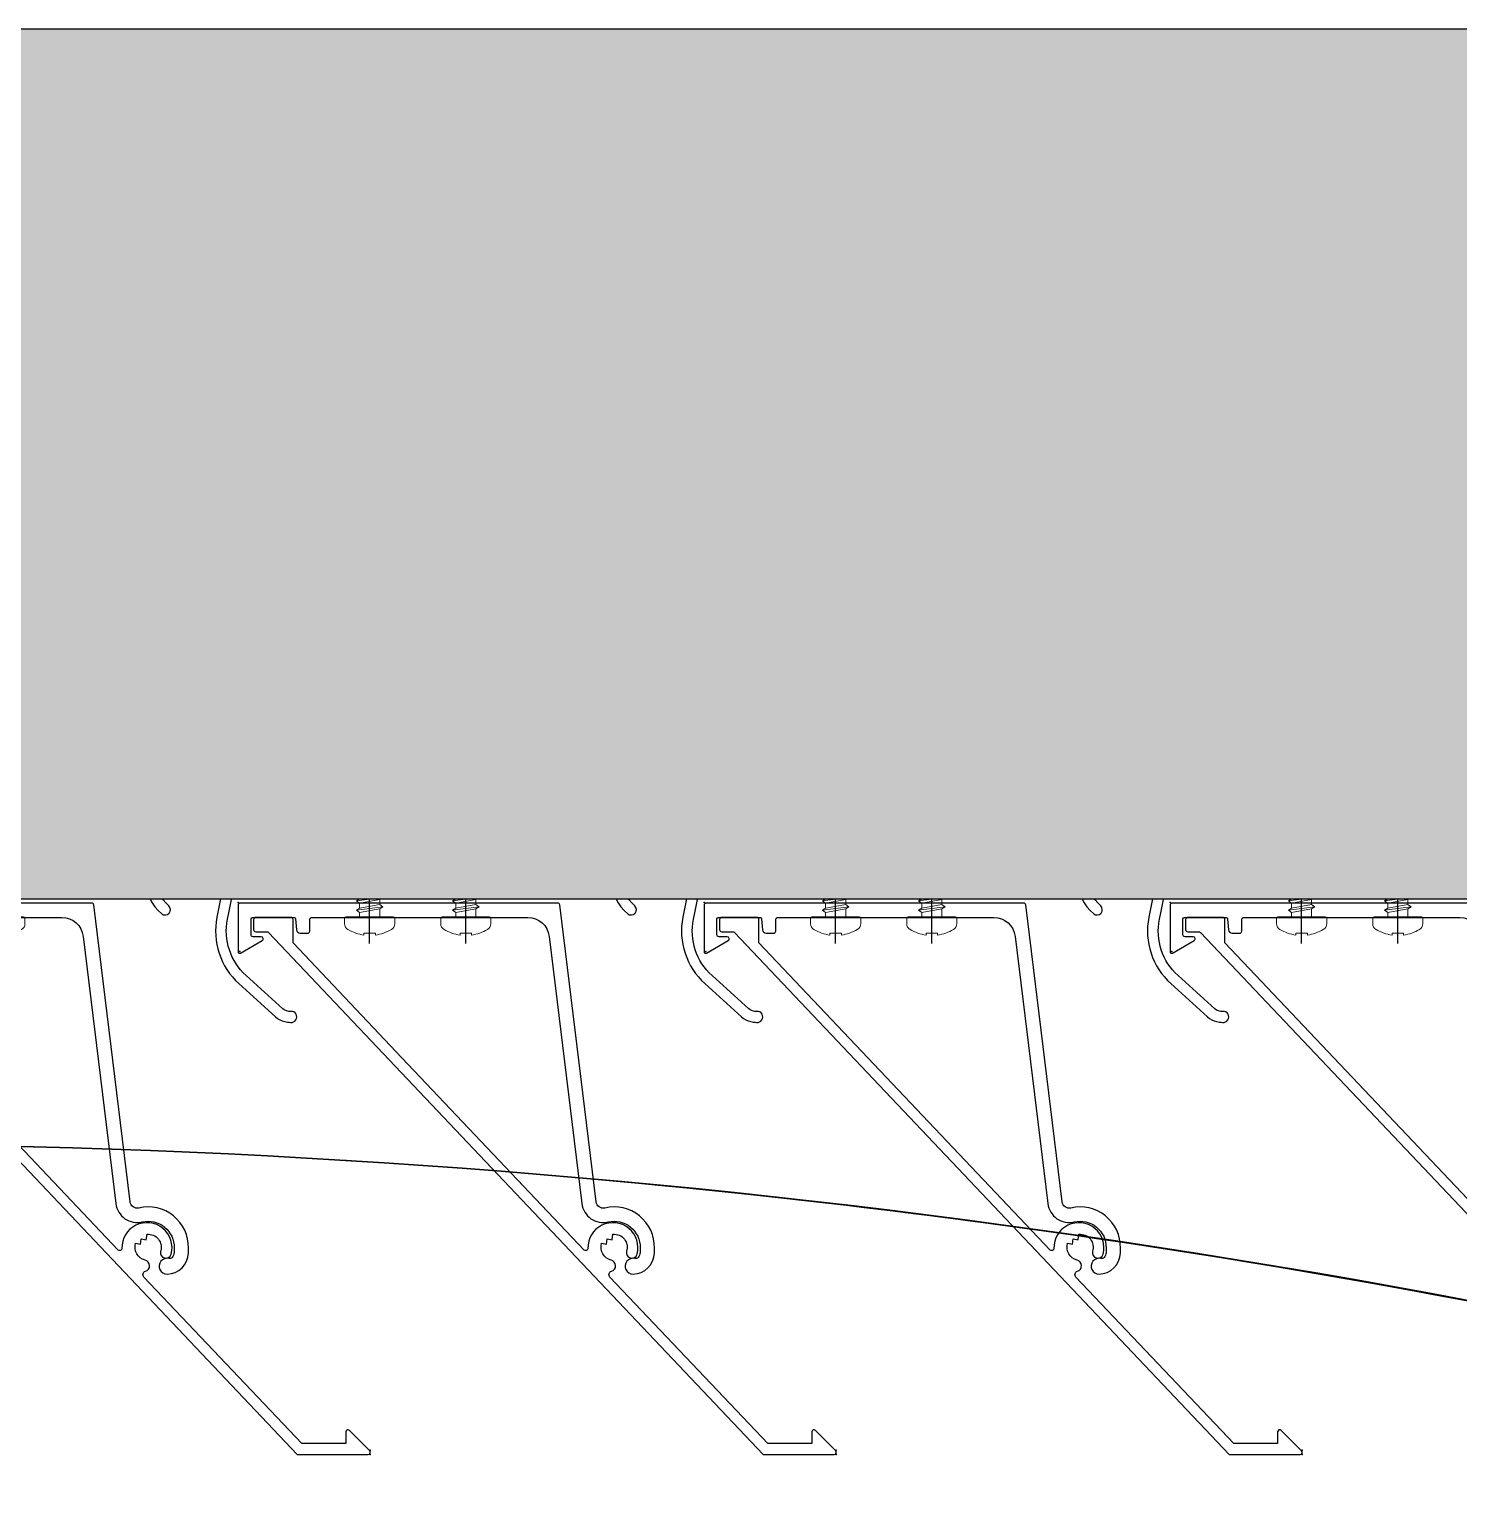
# Model space of a CAD drawing. Header units: millimetres. Extents: x -4391136 to -1798569, y -886572 to -291056.
# Drawn here: x -2453463.9 to -2453264.5, y -393615.9 to -393411.9 of the extents above; entities that cross this region are included whole.
import ezdxf

# ---------------------------------------------------------------- set-up
doc = ezdxf.new("R2010")
doc.units = ezdxf.units.MM
doc.set_wipeout_variables(frame=1)
doc.linetypes.add('CENTER', pattern=[50.800000000000004, 31.75, -6.35, 6.35, -6.35])
for name, color, linetype in [('010 - ASPG_ACCESSORIES_MAIN_COLOR_1', 7, 'Continuous'), ('010 - ASPG_EXTR_MAIN_COLOR_2', 7, 'Continuous'), ('010 - ASPG_FLASHING_HATCH_', 7, 'Continuous'), ('010 - ASPG_FLASHING_MAIN_COLOR_2', 7, 'Continuous'), ('010 - ASPG_FLASHING_MAIN_COLOR_4', 7, 'Continuous'), ('010 - ASPG_FLASHING_WIPEOUT_', 7, 'Continuous'), ('010 - ASPG_FRAMING_MAIN_COLOR_1', 7, 'Continuous'), ('010 - ASPG_FRAMING_MAIN_COLOR_2', 7, 'Continuous'), ('010 - ASPG_FRAMING_SUB_COLOR_2', 7, 'Continuous'), ('010 - ASPG_FRAMING_WIPEOUT_', 7, 'Continuous'), ('_PP-Dim', 7, 'Continuous'), ('BOLT & SCREW', 7, 'Continuous'), ('Center Line', 7, 'CENTER'), ('Xref-C-1-PP17-AR-2214-01-B$0$A-GLAZ-CURT', 7, 'Continuous'), ('Xref-C-1-PP17-AR-2214-01-B$0$S-BEAM', 7, 'Continuous'), ('Xref-C-1-PP17-AR-2214-01-B$0$WALL-E', 7, 'Continuous')]:
    doc.layers.add(name, color=color, linetype=linetype)
doc.layers.add('010 - ASPG_EXTR_DEF_SUB', color=7, linetype='Continuous', plot=False)
doc.layers.add('12-GRID', color=7, linetype='CENTER', lineweight=13)
doc.layers.add('SCREW', color=7, linetype='Continuous', lineweight=5)

# ---------------------------------------------------------------- blocks, each defined once
blk = doc.blocks.new('Xref-C-1-PP17-AR-2214-01-B$0$DPA_Curved type B - Curved Type B-V45-ENTRANCE 2 - LOWER ROOF FLOOR PLAN01-flat-1')
at = {"layer": 'Xref-C-1-PP17-AR-2214-01-B$0$A-GLAZ-CURT', "lineweight": 9}
h = blk.add_hatch(dxfattribs=at)
h.set_pattern_fill('ACET-2D-FP_28', angle=90, style=0, pattern_type=2)
h.set_pattern_definition([(49.99999999999999, (2729937.736, 503333.3970000008), (-459.0337474724126, 385.1750482020262), [76.2, -838.2]), (355, (2729937.736, 503333.3970000008), (65.28252745750682, 746.1827032957547), [60.96000000000002, -670.5600000000001]), (100.451, (2729998.464, 503328.0840000007), (-693.3830033246076, -127.8976821547151), [64.76000000000005, -712.3600000000005]), (46.18400000000002, (2729937.736, 503536.5970000007), (-648.57248621923, 622.3064181256742), [114.3, -1257.299999999999]), (96.63599999999998, (2730028.096000001, 503522.5830000007), (-1050.534318683824, -122.2199233656637), [97.14000000000117, -1068.540000000013]), (351.184, (2729937.736, 503536.5970000007), (172.1971373415032, 1110.274966525139), [91.44000000000007, -1005.840000000001]), (21.00000000000002, (2730039.336000001, 503485.7970000007), (-214.7433929342338, 559.4256646482162), [76.20000000000027, -838.2000000000031]), (326, (2730039.336000001, 503485.7970000007), (418.8539380654042, 620.9765000836201), [60.95999999999974, -670.559999999997]), (71.45100000000002, (2730089.874, 503451.7080000007), (-668.4524660190125, 224.2969172171013), [64.75999999999986, -712.3599999999984]), (37.50000000000001, (2729937.736, 503333.3970000008), (-158.7692420154775, 206.9121046213362), [33.528, -628.904, 33.528, -1320.292]), (37.50000000000001, (2729937.736, 503333.3970000008), (-158.7692420154775, 206.9121046213362), [-695.96, -647.192, 33.528, -639.572]), (7.499999999999995, (2729937.736, 503333.3970000008), (-47.30360574389218, 359.3065578758988), [33.52799999999999, -354.5839999999999, 33.52799999999999, -870.204]), (7.499999999999995, (2729937.736, 503333.3970000008), (-47.30360574389218, 359.3065578758988), [-421.64, -613.6639999999999, 33.52799999999999, -223.012]), (327.5, (2729711.168000001, 503333.3970000008), (146.1911639370438, 229.474161533996), [33.52800000000036, -220.4720000000024, -1844.04000000002]), (327.5, (2729711.168000001, 503333.3970000008), (146.1911639370438, 229.474161533996), [-254.0000000000028, 33.52800000000036, -758.9520000000082, -1051.560000000011]), (327.5, (2729711.168000001, 503333.3970000008), (146.1911639370438, 229.474161533996), [-1046.480000000011, 33.52800000000036, -1018.032000000011]), (317.5, (2729609.568, 503333.3970000008), (321.0978918266118, 350.4168590258025), [33.52799999999964, -296.6719999999968, 33.52799999999964, -1239.519999999987]), (317.5, (2729609.568, 503333.3970000008), (321.0978918266118, 350.4168590258025), [-363.7279999999961, -492.7599999999947, 33.52799999999964, -713.2319999999922])])
h.paths.add_polyline_path([(-3.259629011154175e-09, -671.488426612399), (-3.259629011154175e-09, -750.0000001529115), (149.9999999967404, -750.0000001529115), (149.9999999967404, -700.0000001529697), (189.999999997206, -700.0000001529697), (199.999999997206, -690.0000001530279), (173.1051923334599, -576.677522799524), (156.8743433556519, -461.3437719100621), (151.4483587355353, -345.0000000798609), (156.8743433412164, -228.6562282490777), (173.2759108911268, -112.603146939131), (199.9999999529682, -6.402842700481415e-10), (173.1051923055202, 113.3224773565307), (156.8743433435448, 228.6562282480299), (151.4483587383293, 345.0000000788714), (156.8743433584459, 461.3437719088979), (173.2759108911268, 577.3968530856073), (199.999999997206, 690.0000001520966), (189.999999997206, 700.0000001521548), (149.9999999967404, 700.0000001521548), (149.9999999967404, 750.0000001518638), (-3.259629011154175e-09, 750.0000001518638)])
at = {"layer": 'Xref-C-1-PP17-AR-2214-01-B$0$A-GLAZ-CURT', "color": 7, "lineweight": 35}
blk.add_line((0, 750.0000001523877), (0, -750.0000001523877), dxfattribs=at)
blk.add_arc((1401.480889340397, 344.9999999998836), 1250.032530598756, 163.9788116621144, 196.0211883314746, dxfattribs=at)
blk = doc.blocks.new('Xref-C-1-PP17-AR-2214-01-B$0$DPA_Curved type B - Curved Type B-V35-ENTRANCE 2 - LOWER ROOF FLOOR PLAN01-flat-1')
at = {"layer": 'Xref-C-1-PP17-AR-2214-01-B$0$A-GLAZ-CURT', "color": 7}
for p, q in [((0, 750.0000001523877), (0, -750.0000001523877)), ((0, -750.0000001523877), (0, 750.0000001523877))]:
    blk.add_line(p, q, dxfattribs=at)
for start in [163.9788116621144, 169.3192077678511]:
    blk.add_arc((1401.480889340397, 344.9999999998836), 1250.032530598756, start, 179.9747652516491, dxfattribs=at)
blk = doc.blocks.new('W-1-PP17-ENT2_REV00_20260526-152612_EX_LOPF-1')
at = {"layer": 'Xref-C-1-PP17-AR-2214-01-B$0$S-BEAM', "color": 7}
blk.add_line((-19234.99999829847, -10205.01763978606), (470.0000017015263, -10205.01763978606), dxfattribs=at)
at = {"layer": 'Xref-C-1-PP17-AR-2214-01-B$0$WALL-E', "color": 7}
blk.add_line((970.0000017015263, -10204.99999999866), (-13434.99999984959, -10204.99999999866), dxfattribs=at)
at = {"color": 7, "rotation": 270}
for name, p in [('Xref-C-1-PP17-AR-2214-01-B$0$DPA_Curved type B - Curved Type B-V35-ENTRANCE 2 - LOWER ROOF FLOOR PLAN01-flat-1', (-6684.999999696855, -10205.0088198926)), ('Xref-C-1-PP17-AR-2214-01-B$0$DPA_Curved type B - Curved Type B-V45-ENTRANCE 2 - LOWER ROOF FLOOR PLAN01-flat-1', (-6684.450245452113, -10205.0088198926))]:
    blk.add_blockref(name, p, dxfattribs=at)
blk = doc.blocks.new('*U1996')
at = {"color": 7}
blk.add_wipeout([(9.094947017729282e-13, -5.4569682106375694e-12), (6969.999999999998, -5.4569682106375694e-12), (6969.999999999998, 119.92499999998472), (9.094947017729282e-13, 119.92499999998472)], dxfattribs=at).dxf.layer = '010 - ASPG_FRAMING_WIPEOUT_'
at = {"layer": '010 - ASPG_FRAMING_MAIN_COLOR_1', "color": 7}
blk.add_line((2.91038304567337e-11, 0), (6970, 0), dxfattribs=at)
blk = doc.blocks.new('PZG35-9D5')
at = {"layer": 'Center Line', "color": 7}
blk.add_line((1.4210854715202e-14, 3.733653355866409), (1.4210854715202e-14, -10.53404386090006), dxfattribs=at)
at = {"layer": 'SCREW', "color": 7}
for p, q in [((-1.399999999999963, 2.842170943040401e-14), (-1.399999999999963, -1.090192378864657)), ((1.399999999999991, 0), (1.399999999999991, -0.5901923788647139)), ((-1.850000000000009, -1.399999999999977), (1.850000000000037, -0.8999999999999773)), ((-1.850000000000009, -1.399999999999977), (-1.399999999999963, -1.090192378864685)), ((-1.850000000000009, -1.399999999999977), (-1.399999999999963, -1.709807621135297)), ((-1.399999999999963, -1.090192378864685), (1.399999999999991, -0.5901923788646855)), ((-1.399999999999963, -1.709807621135297), (1.399999999999991, -1.209807621135297)), ((-1.399999999999963, -1.709807621135269), (-1.399999999999963, -2.390192378864697)), ((-1.399999999999963, -2.390192378864697), (1.399999999999991, -1.890192378864697)), ((1.850000000000037, -0.8999999999999773), (1.399999999999991, -0.5901923788646855)), ((1.850000000000037, -0.8999999999999773), (1.399999999999991, -1.209807621135297)), ((1.399999999999991, -1.209807621135269), (1.399999999999991, -1.890192378864725)), ((1.850000000000037, -2.199999999999989), (1.399999999999991, -1.890192378864697)), ((-1.850000000000009, -2.699999999999989), (1.850000000000037, -2.199999999999989)), ((-1.850000000000009, -2.699999999999989), (-1.399999999999963, -2.390192378864697)), ((-1.850000000000009, -2.699999999999989), (-1.399999999999963, -3.009807621135309)), ((-1.850000000000009, -4), (-1.399999999999963, -3.690192378864708)), ((-1.850000000000009, -4), (-0.9911470940920566, -3.883938796498938)), ((-1.850000000000009, -4), (-1.399999999999963, -4.30980762113532)), ((-1.399999999999963, -3.009807621135309), (1.399999999999991, -2.509807621135309)), ((-1.399999999999963, -3.009807621135309), (-1.399999999999963, -3.690192378864708)), ((-1.399999999999963, -3.690192378864708), (-0.8446989986695002, -3.591031485769975)), ((0.5619885887190463, -3.339837273736322), (1.399999999999991, -3.190192378864708)), ((0.7141825614195483, -3.653488843051434), (1.850000000000037, -3.5)), ((0.7141825614195483, -3.932275020881832), (1.399999999999991, -3.80980762113532)), ((1.850000000000037, -2.199999999999989), (1.399999999999991, -2.509807621135309)), ((1.399999999999991, -2.50980762113528), (1.399999999999991, -3.190192378864708)), ((1.850000000000037, -3.5), (1.399999999999991, -3.190192378864708)), ((1.850000000000037, -3.5), (1.399999999999991, -3.80980762113532)), ((1.399999999999991, -3.809807621135349), (1.399999999999991, -4.490192378864691)), ((-1.399999999999963, -4.30980762113532), (-1.184865735341859, -4.271390788160659)), ((-1.399999999999963, -4.309807621135349), (-1.399999999999963, -8.099999999999966)), ((0.7141825614195483, -4.612659778611231), (1.399999999999991, -4.49019237886472)), ((0.7141825614195483, -4.953488843051389), (1.850000000000037, -4.800000000000011)), ((0.7141825614195483, -5.232275020881843), (1.399999999999991, -5.109807621135332)), ((1.850000000000037, -4.800000000000011), (1.399999999999991, -4.49019237886472)), ((1.850000000000037, -4.800000000000011), (1.399999999999991, -5.109807621135332)), ((1.399999999999991, -5.109807621135332), (1.399999999999991, -8.099999999999966)), ((1.4210854715202e-14, -9.5), (-1.399999999999963, -8.099999999999966)), ((1.4210854715202e-14, -9.5), (1.399999999999991, -8.099999999999966))]:
    blk.add_line(p, q, dxfattribs=at)
blk.add_lwpolyline([(1.4210854715202e-14, -9.5), (0.7141825614195483, -5.232275020881843), (0.7141825614195483, -3.600899293750615, 0.4176573264866609), (0.4106596181599826, -3.300919979679151, 0.1081021898226624), (-0.8446989986694433, -3.591031485769975), (-1.399999999999991, -4.701675652739141)], format="xyb", dxfattribs=at)
blk = doc.blocks.new('*U3396')
at = {"layer": 'SCREW', "color": 7}
blk.add_lwpolyline([(3.026373332565058, 1.780836269555209, 0.09905967801670053), (0.7999999999999687, 2.546427498927414), (0.7999999999999687, 2.274284095813357), (-0.800000000000054, 2.274284095813357), (-0.800000000000054, 2.546427498927414, 0.09905967801670058), (-3.026373332565143, 1.780836269555209, 0.2665876613401604), (-3.500000000000043, 0.9556546004010897), (-3.500000000000043, 0.1999999999999886, 0.4142135623730938), (-3.300000000000054, 0), (3.299999999999997, 0, 0.4142135623731049), (3.499999999999986, 0.1999999999999886), (3.499999999999957, 0.9556546004010897, 0.2665876613401604)], format="xyb", close=True, dxfattribs=at)
blk.add_blockref('PZG35-9D5', (-1.4210854715202e-14, 0), dxfattribs=at)
blk = doc.blocks.new('*U3399')
at = {"color": 7}
blk.add_point((0, 0), dxfattribs=at)
at = {"layer": '010 - ASPG_ACCESSORIES_MAIN_COLOR_1', "color": 7}
blk.add_lwpolyline([(-39.69999999902211, -0.5999999995172398, 0.4142135623731156), (-39.99999999883585, -0.8999999995638059), (-39.99999999883585, -7.366962144914214, 0.5773502691897371), (-39.65044321701862, -7.568778847059366), (-36.64260295056738, -5.832201459393036, 0.7673269879794871), (-36.78520590183325, -5.299999999645297), (-37.89999999874271, -5.299999999645297, -0.4142135623735732), (-38.19999999902211, -4.999999999656938), (-38.19999999902211, -2.799999999587089, -0.4142135623730951), (-37.99999999883585, -2.59999999951724), (-32.18326623388566, -2.59999999951724, -0.3888787318530097), (-31.98402729420923, -2.782568851142787), (-31.8474567013327, -4.343577870872468, 0.3888787318530089), (-31.34935935237445, -4.799999999528882), (-30.29999999911524, -4.799999999528882, 0.4142135623732408), (-29.99999999883585, -4.499999999540523), (-29.99999999883585, -2.899999999505599, -0.4142135623731785), (-29.69999999902211, -2.59999999951724), (0.4107479506637901, -2.59999999951724, -0.3789692262628873), (3.38851808081381, -5.235465979035143), (7.952927200356498, -42.5207682372482, 0.4465929586642906), (11.6177961837966, -45.07649022702281, -0.4898018444424612), (16.07846395508386, -48.68238816667036), (16.06490363762714, -49.36225294566866, -0.1824796859550777), (15.80227640201338, -50.01801436272836, -0.2679491924113072), (15.32539491611533, -50.16829426406803, 1.122114645179816), (15.09990952932276, -52.3421093734276, 0.4050039718497206), (18.0645059288945, -49.40213623346681), (18.07806624681689, -48.72227145435209, 0.4898054953707174), (11.15966573380865, -43.12966807454978, -0.4465970485362636), (9.938031048281118, -42.27776159492242), (4.866356541635469, -0.8481197821154633, 0.3641755342157969), (4.570876519894227, -0.5999999995172398)], format="xyb", close=True, dxfattribs=at)
at = {"layer": '010 - ASPG_EXTR_DEF_SUB', "color": 7}
for p in [(-39.99999999883585, -0.4999999995172402), (43.44495566345738, -76.89999999944341), (43.44495566345738, -77.49999999954052)]:
    blk.add_point(p, dxfattribs=at)
at = {"layer": '010 - ASPG_EXTR_MAIN_COLOR_2', "color": 7}
blk.add_lwpolyline([(11.37409105408005, -48.15170148877115), (11.47245816211216, -47.43577758665815), (12.17779493960552, -47.55667202338264), (12.29266474000178, -46.78670596401826, -0.5355375090189683), (14.1918134491425, -49.16870282323253, 0.9915718169393263), (15.66379558271728, -49.57599316951273, 1.157025413028558), (8.792231505503878, -48.77291728999153, -0.6885576205791355), (8.274611146422103, -48.98797988444021), (-17.14292736421339, -22.16859813180672), (-32.34153279638849, -6.131750148785431), (-32.34153279638849, -2.899999981694054, 0.4143115081626392), (-32.64163311407901, -2.59999999951724), (-37.54163311352022, -2.59999999951724, 0.4141156188887998), (-37.84153278893791, -2.899999981635847), (-37.84153278893791, -4.299999988411218, 0.4142135623731781), (-37.54153279098682, -4.599999986478724), (-35.98884801496752, -4.599999986478724, -0.205894629290155), (-35.77110154624097, -4.693635078269653), (33.22969053988345, -77.49999999954052), (43.14495566324331, -77.49999999954052, 0.6681786376628355), (43.35708769806661, -76.98786796536915), (40.5215537941549, -74.1523340573247, 0.6681786381757795), (40.00942175951786, -74.36446609156592), (40.00942175951786, -75.99999999802712), (33.87471885257401, -75.99999999802712), (11.86384030175395, -52.7751643466243, -0.5583539238224016), (12.08261241135187, -51.95244935475676, 0.7662751832817146), (12.03674733010121, -50.39291741001107, -0.4385828234445206), (10.70630855322815, -48.05207626283555)], format="xyb", close=True, dxfattribs=at)
at = {"layer": 'SCREW', "color": 7, "rotation": 180}
for p in [(-21.64901723782532, -2.499999999924694), (-8.237076249206439, -2.499999999924694)]:
    blk.add_blockref('*U3396', p, dxfattribs=at)
blk = doc.blocks.new('*U3050')
at = {"color": 7}
blk.add_wipeout([(1440.0000000029759, 4.0000000015470505), (60.00000000297587, 4.000000000000455), (60.00000000297587, 69.30000000000041), (1440.0000000029759, 69.300000001547)], dxfattribs=at).dxf.layer = '010 - ASPG_FRAMING_WIPEOUT_'
at = {"layer": '010 - ASPG_FRAMING_MAIN_COLOR_2', "color": 7}
blk.add_lwpolyline([(1410.00000000414, 69.30000000154668), (90.00000000181171, 69.3), (90.00000000181171, 6), (1410.00000000414, 6.000000001546685)], close=True, dxfattribs=at)
at = {"layer": '010 - ASPG_FRAMING_SUB_COLOR_2', "color": 7}
for points in [[(1440.000000002976, 4.000000001546685), (60.00000000297587, 4), (60.00000000297587, 69.3), (1440.000000002976, 69.30000000154668)], [(60.00000000297587, 2.000000000715772), (60.00000000297587, 4), (1440.000000002976, 4.000000001546685), (1440.000000002976, 2.000000002262457)]]:
    blk.add_lwpolyline(points, close=True, dxfattribs=at)
at = {"color": 7, "xscale": -1, "rotation": 180}
for p in [(1131.770309460117, 69.3), (1196.770309460117, 69.3), (1261.770309460117, 69.3), (1326.770309460117, 69.3)]:
    blk.add_blockref('*U3399', p, dxfattribs=at)
blk = doc.blocks.new('W-1-PP17-ENT2_REV00_20260528-225335_ASPG_UPPF')
at = {"color": 7}
blk.add_blockref('*U1996', (-7750, -10205), dxfattribs=at)
at = {"color": 7, "xscale": -1, "zscale": -1, "rotation": 180}
blk.add_blockref('*U3050', (-7435, -10252.99999999953), dxfattribs=at)
blk = doc.blocks.new('*U3395')
at = {"layer": '12-GRID', "color": 7, "linetype": 'CENTER'}
for p, q in [((5.684341886080801e-14, -6.200000000000029), (5.684341886080801e-14, 2.200000000000029)), ((-4.199999999999973, -2), (4.200000000000085, -2))]:
    blk.add_line(p, q, dxfattribs=at)
at = {"layer": 'BOLT & SCREW', "color": 7}
for p, q in [((-0.553537628269381, -1.771128018217196), (-1.767499999999847, -1.558125000000442)), ((-0.4577439635652332, -1.771128018217196), (-0.8837500000000146, -1.558125000000442)), ((-0.2288719817826677, -1.446462371730204), (-0.4418749999998197, -0.2325000000002947)), ((-0.2288719817826677, -1.542256036434869), (-0.4418749999998197, -1.116250000000048)), ((0.2288719817822642, -1.446462371730562), (0.4418749999996946, -0.2324999999999764)), ((0.2288719817822642, -1.542256036434869), (0.4418749999996946, -1.116250000000048)), ((0.4577439635647103, -1.771128018217196), (0.8837499999994917, -1.558125000000442)), ((0.5535376282692559, -1.771128018217196), (1.767500000000001, -1.558125000000124)), ((-0.553537628269381, -2.228871981782805), (-1.767500000000483, -2.441875000000354)), ((-0.4577439635652332, -2.228871981782805), (-0.8837500000000146, -2.441875000000354)), ((-0.2288719817826677, -2.457743963565131), (-0.4418749999998197, -2.883750000000271)), ((-0.2288719817821107, -2.553537628269438), (-0.4418749999998197, -3.767500000000023)), ((0.4418749999996946, -2.883750000000271), (0.2288719817829008, -2.457743963565131)), ((0.2288719817829008, -2.553537628269438), (0.4418749999999732, -3.767500000000023)), ((0.4577439635647103, -2.228871981782805), (0.8837500000001283, -2.441874999999877)), ((0.5535376282692559, -2.228871981782805), (1.767500000000001, -2.441874999999877))]:
    blk.add_line(p, q, dxfattribs=at)
for points in [[(-1.767500000000006, -1.558125000000442), (-0.8837500000001342, -1.558125000000442, 0.4142135623730394), (-0.4418749999998197, -1.116250000000048), (-0.4418749999998197, -0.2325000000002947), (0.4418749999996946, -0.2324999999999764), (0.4418749999996946, -1.116250000000048, 0.4142135623731505), (0.8837500000000089, -1.558125000000442), (1.76750000000012, -1.558125000000124), (1.76750000000012, -2.441874999999877), (0.8837500000000089, -2.441874999999877, 0.414213562373095), (0.4418749999996946, -2.883750000000271), (0.4418749999999732, -3.767500000000023), (-0.4418749999998197, -3.767500000000023), (-0.4418749999998197, -2.883750000000271, 0.4142135623730397), (-0.8837500000001342, -2.441875000000354), (-1.767500000000483, -2.441875000000354)], [(0.2288719817829008, -2.457743963565131, -0.414213562373095), (0.4577439635645909, -2.228871981782805), (0.5535376282692559, -2.228871981782805), (0.5535376282692559, -1.771128018217196), (0.4577439635645909, -1.771128018217196, -0.4142135623730951), (0.228871981782105, -1.542256036434869), (0.228871981782105, -1.446462371730562), (-0.2288719817826677, -1.446462371730204), (-0.2288719817826677, -1.542256036434869, -0.4142135623730951), (-0.4577439635649944, -1.771128018217196), (-0.553537628269381, -1.771128018217196), (-0.553537628269381, -2.228871981782805), (-0.4577439635649944, -2.228871981782805, -0.4142135623730951), (-0.2288719817826677, -2.457743963565131), (-0.2288719817822698, -2.553537628269438), (0.2288719817829008, -2.553537628269438)]]:
    blk.add_lwpolyline(points, format="xyb", close=True, dxfattribs=at)
blk.add_circle((5.684341886080801e-14, -2), 3.5, dxfattribs=at)
blk = doc.blocks.new('*U3043')
at = {"layer": '010 - ASPG_EXTR_DEF_SUB', "color": 7}
for p in [(1040, -2.003162080654874e-10), (1105, -2.128359710695804e-10), (1170, -2.253557340736734e-10)]:
    blk.add_point(p, dxfattribs=at)
at = {"layer": '010 - ASPG_EXTR_MAIN_COLOR_2', "color": 7}
for points in [[(1007.467904121149, 68.56714037123449), (1015.861192987766, 68.5671403712927, -0.6073848710044985), (1016.352110221051, 67.62217621306037, -0.04582868044492008), (997.7838222887367, 45.76076047348171, -0.5604921351226578)], [(985.561955856625, 33.06505110445279, 0.07704788012868193), (1018.74152756203, 68.43644483811069, -0.2476739044870795), (1018.989188615698, 68.56714037123449), (1020.984089381993, 68.56714037123449, -0.04413111325910057), (1021.472824816126, 68.50458020215002, -0.1258462906385483), (1023.963676901069, 67.20642238184656, -0.09885145914925667), (1024.817340067122, 66.03380806521592, -0.2058282691334744), (1024.793666421436, 61.20460651103487, -0.1151163694662807), (1021.368324128445, 57.1807218055924, 0.822373071447778), (1022.455046290532, 56.10392398618707, 0.109184526549196), (1026.148600934073, 60.55948756872523, 0.2083234795678962), (1026.189426846337, 66.64026457489082, 0.1005277992320483), (1024.972309139092, 68.31671042162772, 0.1451157280627245), (1021.292309131008, 70.0671403712927), (1005.758774927817, 70.0671403712927, 0.4336592857269459)], [(1211.352110221051, 67.62217621302281, -0.04582868044492008), (1192.783822288737, 45.76076047344415, -0.5604921351226578), (1192.287505356129, 45.88571992109812, 0.3178599151680848), (1189.211911419872, 48.23749049503405, 0.9532878111822051), (1189.082072678953, 46.71593409544604, -2.423003988231831), (1187.258069522213, 44.89173717523974, 0.9523147976297285), (1185.736344682053, 44.76348824823091, 0.3008214087947553), (1187.889874737244, 41.7552902542013, -0.5604921351218277), (1187.983518406749, 41.25212405483055, -0.01942473842078824), (1178.623925091699, 33.46052617033294, -0.5525007933269362), (1178.147498584818, 33.63667257963263, 0.3444609008774969), (1174.989498805255, 36.29767865973574, 0.9520149233436535), (1174.86157765612, 34.77593409544372, -2.42318646531747), (1173.037574998569, 32.95193143754315, 0.9520149233867892), (1171.515830433927, 32.82401028869955, 0.2853998218446234), (1173.493024077732, 29.8885144825401, -0.5533776808031501), (1173.562908510212, 29.38496566232809, 0.03067395406819984), (1158.463012880646, 15.05729964533404, 0.4171002255848137), (1159.114368729759, 5.272964204960061, 0.9355530918984264), (1160.096664154902, 6.406584819495237, -0.4344100119147308), (1159.803354519885, 14.29476617463681, -0.01499848524836865), (1166.920564806089, 21.45455419168158, -0.7383485292466446), (1169.917139344383, 19.76412730292233, 0.004917316774645771), (1166.806699985173, 4.803864106194141, 0.2636109069979271), (1169.880209933501, -4.460317215234483), (1174.995733695105, -9.08423626509446, 0.1258843890439943), (1176.267761250492, -9.75378296442048, 0.04427494949630078), (1177.089544059709, -9.866966023218794, 1.107654826573523), (1177.125459210947, -8.331805701767536, -0.2155958426847688), (1176.023226659279, -7.991025417104339), (1170.886052070651, -3.34753619645906, -0.2636109069978752), (1168.278225447517, 4.512981288375357, -0.004854851929905817), (1171.34138361644, 19.25507699978354, 0.2339601468136614), (1170.815442486666, 21.9548734380007, -0.2408104543272742), (1170.710313410033, 24.90310810664252, -0.1041570884704408), (1170.784604869317, 25.00194829796257), (1172.99301963998, 26.93374890840661, -0.2290212912668875), (1175.700679264031, 26.88725557004383, -0.3817208427142056), (1180.273619593587, 9.06909841736362, 0.9773819303748196), (1181.620311295614, 8.407760736190738, 0.3611050424324235), (1177.408162182663, 27.50327562535696, -0.4961260631527202), (1177.442922529299, 30.68812541722602, 0.003188108562510474), (1179.055809630081, 31.90200527397266, -0.00282652430436861), (1180.561955856625, 33.06505110441523, 0.07704788012868193), (1213.74152756203, 68.43644483807313, -0.2476739044870795)], [(1216.292309131008, 70.06714037125514), (1200.758774927817, 70.06714037125514, 0.4336592857269459), (1200.459426756948, 69.74737493490849), (1200.841377865057, 63.96271307481967, 0.0820690263538202), (1200.86365129333, 63.86745857011576, 0.7206537881255028), (1202.329086504877, 63.97254170018297, 0.07922428198988747), (1202.337783531286, 64.0666167050442), (1202.068773226347, 68.14078645612628, -0.4336592857264138), (1202.467904121149, 68.56714037119693), (1210.861192987766, 68.56714037125514, -0.6073848710044985)]]:
    blk.add_lwpolyline(points, format="xyb", dxfattribs=at)
for points in [[(1070.758774927817, 70.06714037128017, 0.4336592857269459), (1070.459426756948, 69.74737493493353), (1070.841377865057, 63.96271307484471, 0.0820690263538202), (1070.86365129333, 63.8674585701408, 0.7206537881255028), (1072.329086504877, 63.97254170020801, 0.07922428198988747), (1072.337783531286, 64.06661670506924), (1072.068773226347, 68.14078645615132, -0.4336592857264138), (1072.467904121149, 68.56714037122197), (1080.861192987766, 68.56714037128017, -0.6073848710044985), (1081.352110221051, 67.62217621304785, -0.04582868044492008), (1062.783822288737, 45.76076047346919, -0.5604921351226578), (1062.287505356129, 45.88571992112315, 0.3178599151680848), (1059.211911419872, 48.23749049505909, 0.9532878111822051), (1059.082072678953, 46.71593409547108, -2.423003988231831), (1057.258069522213, 44.89173717526478, 0.9523147976297285), (1055.736344682053, 44.76348824825595, 0.3008214087947553), (1057.889874737244, 41.75529025422634, -0.5604921351218277), (1057.983518406749, 41.25212405485559, -0.01942473842078824), (1048.623925091699, 33.46052617035798, -0.5525007933269362), (1048.147498584818, 33.63667257965767, 0.3444609008774969), (1044.989498805255, 36.29767865976078, 0.9520149233436535), (1044.86157765612, 34.77593409546876, -2.42318646531747), (1043.037574998569, 32.95193143756819, 0.9520149233867892), (1041.515830433927, 32.82401028872459, 0.2853998218446234), (1043.493024077732, 29.88851448256514, -0.5533776808031501), (1043.562908510212, 29.38496566235312, 0.03067395406819984), (1028.463012880646, 15.05729964535908, 0.4171002255848137), (1029.114368729759, 5.272964204985101, 0.9355530918984264), (1030.096664154902, 6.406584819520276, -0.4344100119147308), (1029.803354519885, 14.29476617466185, -0.01499848524836865), (1036.920564806089, 21.45455419170662, -0.7383485292466446), (1039.917139344383, 19.76412730294737, 0.004917316774645771), (1036.806699985173, 4.80386410621918, 0.2636109069979271), (1039.880209933501, -4.460317215209443), (1044.995733695105, -9.084236265069421, 0.1258843890439943), (1046.267761250492, -9.753782964395441, 0.04427494949630078), (1047.089544059709, -9.866966023193754, 1.107654826573523), (1047.125459210947, -8.331805701742496, -0.2155958426847688), (1046.023226659279, -7.9910254170793), (1040.886052070651, -3.347536196434021, -0.2636109069978752), (1038.278225447517, 4.512981288400397, -0.004854851929905817), (1041.34138361644, 19.25507699980858, 0.2339601468136614), (1040.815442486666, 21.95487343802574, -0.2408104543272742), (1040.710313410033, 24.90310810666756, -0.1041570884704408), (1040.784604869317, 25.00194829798761), (1042.99301963998, 26.93374890843165, -0.2290212912668875), (1045.700679264031, 26.88725557006887, -0.3817208427142056), (1050.273619593587, 9.069098417388659, 0.9773819303748196), (1051.620311295614, 8.407760736215778, 0.3611050424324235), (1047.408162182663, 27.503275625382, -0.4961260631527202), (1047.442922529299, 30.68812541725106, 0.003188108562510474), (1049.055809630081, 31.9020052739977, -0.00282652430436861), (1050.561955856625, 33.06505110444027, 0.07704788012868193), (1083.74152756203, 68.43644483809817, -0.2476739044870795), (1083.989188615698, 68.56714037122197), (1085.984089381993, 68.56714037122197, -0.04413111325910057), (1086.472824816126, 68.5045802021375, -0.1258462906385483), (1088.963676901069, 67.20642238183405, -0.09885145914925667), (1089.817340067122, 66.0338080652034, -0.2058282691334744), (1089.793666421436, 61.20460651102235, -0.1151163694662807), (1086.368324128445, 57.18072180557988, 0.822373071447778), (1087.455046290532, 56.10392398617455, 0.109184526549196), (1091.148600934073, 60.55948756871271, 0.2083234795678962), (1091.189426846337, 66.6402645748783, 0.1005277992320483), (1089.972309139092, 68.3167104216152, 0.1451157280627245), (1086.292309131008, 70.06714037128017)], [(1135.758774927817, 70.06714037126766, 0.4336592857269459), (1135.459426756948, 69.74737493492101), (1135.841377865057, 63.96271307483219, 0.0820690263538202), (1135.86365129333, 63.86745857012828, 0.7206537881255028), (1137.329086504877, 63.97254170019549, 0.07922428198988747), (1137.337783531286, 64.06661670505672), (1137.068773226347, 68.1407864561388, -0.4336592857264138), (1137.467904121149, 68.56714037120945), (1145.861192987766, 68.56714037126766, -0.6073848710044985), (1146.352110221051, 67.62217621303533, -0.04582868044492008), (1127.783822288737, 45.76076047345667, -0.5604921351226578), (1127.287505356129, 45.88571992111063, 0.3178599151680848), (1124.211911419872, 48.23749049504657, 0.9532878111822051), (1124.082072678953, 46.71593409545856, -2.423003988231831), (1122.258069522213, 44.89173717525226, 0.9523147976297285), (1120.736344682053, 44.76348824824343, 0.3008214087947553), (1122.889874737244, 41.75529025421382, -0.5604921351218277), (1122.983518406749, 41.25212405484307, -0.01942473842078824), (1113.623925091699, 33.46052617034546, -0.5525007933269362), (1113.147498584818, 33.63667257964515, 0.3444609008774969), (1109.989498805255, 36.29767865974826, 0.9520149233436535), (1109.86157765612, 34.77593409545624, -2.42318646531747), (1108.037574998569, 32.95193143755567, 0.9520149233867892), (1106.515830433927, 32.82401028871207, 0.2853998218446234), (1108.493024077732, 29.88851448255262, -0.5533776808031501), (1108.562908510212, 29.3849656623406, 0.03067395406819984), (1093.463012880646, 15.05729964534656, 0.4171002255848137), (1094.114368729759, 5.272964204972581, 0.9355530918984264), (1095.096664154902, 6.406584819507756, -0.4344100119147308), (1094.803354519885, 14.29476617464933, -0.01499848524836865), (1101.920564806089, 21.4545541916941, -0.7383485292466446), (1104.917139344383, 19.76412730293485, 0.004917316774645771), (1101.806699985173, 4.80386410620666, 0.2636109069979271), (1104.880209933501, -4.460317215221963), (1109.995733695105, -9.084236265081941, 0.1258843890439943), (1111.267761250492, -9.75378296440796, 0.04427494949630078), (1112.089544059709, -9.866966023206274, 1.107654826573523), (1112.125459210947, -8.331805701755016, -0.2155958426847688), (1111.023226659279, -7.991025417091819), (1105.886052070651, -3.347536196446541, -0.2636109069978752), (1103.278225447517, 4.512981288387877, -0.004854851929905817), (1106.34138361644, 19.25507699979606, 0.2339601468136614), (1105.815442486666, 21.95487343801322, -0.2408104543272742), (1105.710313410033, 24.90310810665504, -0.1041570884704408), (1105.784604869317, 25.00194829797509), (1107.99301963998, 26.93374890841913, -0.2290212912668875), (1110.700679264031, 26.88725557005635, -0.3817208427142056), (1115.273619593587, 9.06909841737614, 0.9773819303748196), (1116.620311295614, 8.407760736203258, 0.3611050424324235), (1112.408162182663, 27.50327562536948, -0.4961260631527202), (1112.442922529299, 30.68812541723854, 0.003188108562510474), (1114.055809630081, 31.90200527398518, -0.00282652430436861), (1115.561955856625, 33.06505110442775, 0.07704788012868193), (1148.74152756203, 68.43644483808565, -0.2476739044870795), (1148.989188615698, 68.56714037120945), (1150.984089381993, 68.56714037120945, -0.04413111325910057), (1151.472824816126, 68.50458020212498, -0.1258462906385483), (1153.963676901069, 67.20642238182153, -0.09885145914925667), (1154.817340067122, 66.03380806519088, -0.2058282691334744), (1154.793666421436, 61.20460651100983, -0.1151163694662807), (1151.368324128445, 57.18072180556736, 0.822373071447778), (1152.455046290532, 56.10392398616203, 0.109184526549196), (1156.148600934073, 60.55948756870019, 0.2083234795678962), (1156.189426846337, 66.64026457486578, 0.1005277992320483), (1154.972309139092, 68.31671042160268, 0.1451157280627245), (1151.292309131008, 70.06714037126766)]]:
    blk.add_lwpolyline(points, format="xyb", close=True, dxfattribs=at)
at = {"color": 7, "rotation": 179.999999999989}
for p in [(1059.086863745004, 42.88714037122895), (1124.086863745004, 42.88714037121643), (1189.086863745004, 42.88714037120391), (1044.866368722636, 30.94714037122662), (1109.866368722636, 30.9471403712141), (1174.866368722636, 30.94714037120158)]:
    blk.add_blockref('*U3395', p, dxfattribs=at)
blk = doc.blocks.new('*U3060')
at = {"layer": '010 - ASPG_FLASHING_HATCH_'}
h = blk.add_hatch(dxfattribs=at)
h.set_pattern_fill('DOTS', scale=0.5)
h.set_pattern_definition([(0, (0, 0), (19.84375, 39.6875), [0, -39.6875])])
h.paths.add_polyline_path([(0, -52), (3000.000000000233, -52), (3000.000000000175, -298), (1.094595811627281e-16, -298)])
at = {"layer": '010 - ASPG_FLASHING_MAIN_COLOR_2', "color": 7}
blk.add_lwpolyline([(0, -52), (3000.000000000233, -52), (3000.000000000175, -298), (1.094595811627281e-16, -298)], close=True, dxfattribs=at)
at = {"color": 7}
blk.add_wipeout([(0, 69.29999999994834), (2999.9999999998217, 69.29999999994834), (3000.0000000000546, -51.99999999999727), (0, -51.99999999999727)], dxfattribs=at).dxf.layer = '010 - ASPG_FLASHING_WIPEOUT_'
at = {"layer": '010 - ASPG_FLASHING_HATCH_'}
h = blk.add_hatch(dxfattribs=at)
h.set_pattern_fill('DOTS', scale=0.1)
h.set_pattern_definition([(0, (0, 0), (3.96875, 7.9375), [0, -7.9375])])
h.paths.add_polyline_path([(-2.8421709430404e-14, 69.29999999999998), (3000, 69.29999999999998), (3000.000000000233, -52.00000000000001), (3.155443620884047e-30, -52.00000000000001)])
at = {"layer": '010 - ASPG_FLASHING_MAIN_COLOR_4', "color": 7}
blk.add_lwpolyline([(-2.8421709430404e-14, 69.29999999999998), (3000, 69.29999999999998), (3000.000000000233, -52.00000000000001), (3.155443620884047e-30, -52.00000000000001)], close=True, dxfattribs=at)

msp = doc.modelspace()

# ---------------------------------------------------------------- block references
at = {"color": 7}
msp.add_blockref('W-1-PP17-ENT2_REV00_20260528-225335_ASPG_UPPF', (-2447156.514610203, -383210.8748381315), dxfattribs=at)

# ---------------------------------------------------------------- next in the draw order: block references
msp.add_blockref('*U3043', (-2454474.511262887, -393540.541800276), dxfattribs=at)

# ---------------------------------------------------------------- next in the draw order: block references
at = {"layer": '_PP-Dim', "color": 7}
msp.add_blockref('W-1-PP17-ENT2_REV00_20260526-152612_EX_LOPF-1', (-2447156.514610203, -383210.8748381315), dxfattribs=at)

# ---------------------------------------------------------------- next in the draw order: block references
at = {"color": 7, "xscale": -1, "rotation": 180}
msp.add_blockref('*U3060', (-2456091.514610203, -393463.8748381311), dxfattribs=at)

doc.saveas('drawing.dxf')
